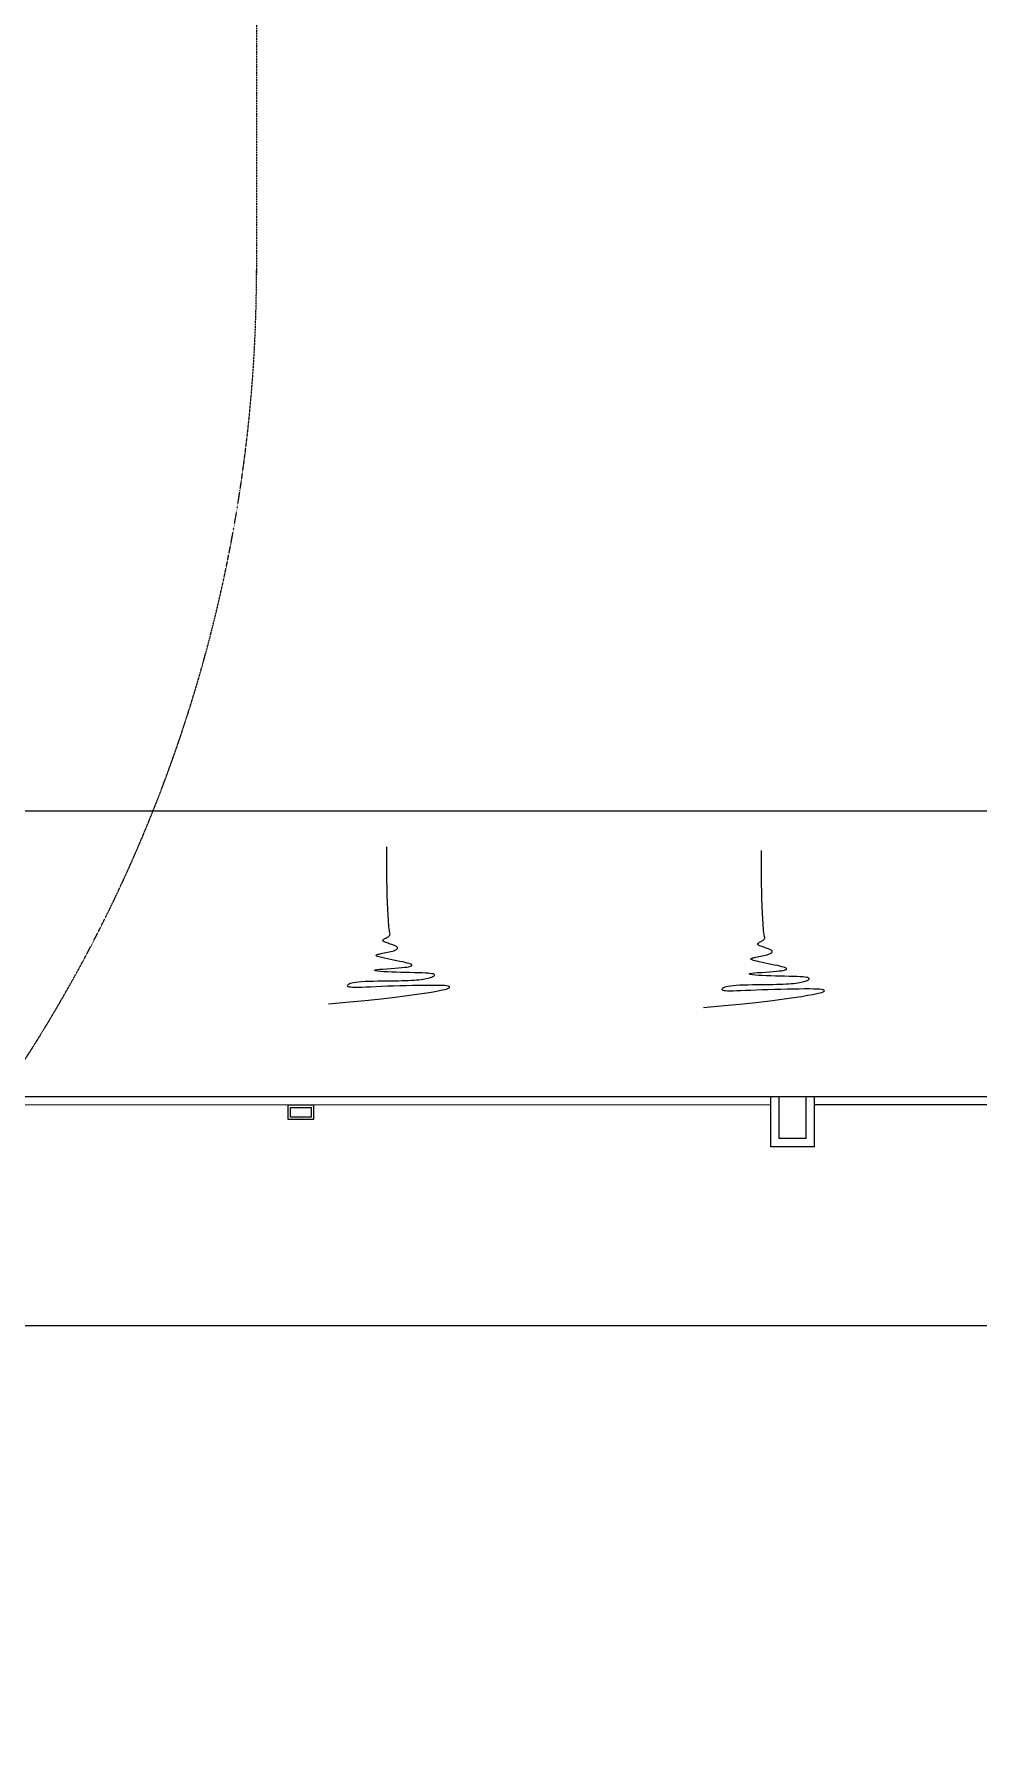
# Model space of a CAD drawing. Header units: inches. Extents: x 2621776591 to 2623670951, y 363331607 to 364354604.
# Drawn here: x 2622957956 to 2623003189, y 363498070 to 363579367 of the extents above; entities that cross this region are included whole.
import ezdxf

# ---------------------------------------------------------------- set-up
doc = ezdxf.new("R2010")
doc.units = ezdxf.units.IN
doc.header["$MEASUREMENT"] = 0
doc.linetypes.add('BORDERX2', pattern=[3.5, 1, -0.5, 1, -0.5, 0, -0.5])
for name, color, linetype in [('BREAKWATER', 2, 'Continuous'), ('ISLAND', 7, 'Continuous'), ('PLAN', 2, 'Continuous')]:
    doc.layers.add(name, color=color, linetype=linetype)
doc.layers.add('CRANE', color=7, linetype='Continuous', true_color=0x7f3f7f)

msp = doc.modelspace()

# ---------------------------------------------------------------- linework, layer by layer
at = {"layer": 'BREAKWATER'}
for p in [(2623189751.2, 363542132.3), (2623038457.9, 363542132.3)]:
    msp.add_line(p, (2622921688.5, 363542132.3), dxfattribs=at)
for points in [[(2622972075.8, 363532909.7), (2622973091.9, 363533000), (2622973977.2, 363533086.1), (2622974741.4, 363533167.6), (2622975394.3, 363533243.9), (2622975945.5, 363533314.6), (2622976404.8, 363533379.2), (2622976782.1, 363533437.2), (2622977086.9, 363533488.2), (2622977328.7, 363533531.8), (2622977515, 363533568.8), (2622977653.1, 363533600.1), (2622977750.3, 363533626.4), (2622977813.6, 363533648.8), (2622977850.4, 363533668.1), (2622977867.9, 363533685.2), (2622977873.2, 363533700.9), (2622977871.7, 363533716.1), (2622977860.9, 363533730.6), (2622977836.3, 363533744.1), (2622977793.7, 363533756.4), (2622977728.4, 363533767.4), (2622977636.2, 363533776.6), (2622977512.7, 363533783.8), (2622977353.3, 363533788.9), (2622977155.6, 363533791.6), (2622976924, 363533792.1), (2622976665, 363533790.4), (2622976384.7, 363533786.7), (2622976089.7, 363533781.2), (2622975786.3, 363533774.1), (2622975480.7, 363533765.6), (2622975179.4, 363533755.7), (2622974888, 363533744.8), (2622974609.6, 363533733.3), (2622974346.7, 363533722), (2622974101.7, 363533711.5), (2622973877.1, 363533702.4), (2622973675.3, 363533695.4), (2622973498.7, 363533691.2), (2622973349.8, 363533690.3), (2622973230.2, 363533693.2), (2622973137.7, 363533699.9), (2622973069.4, 363533709.8), (2622973022.3, 363533722.7), (2622972993.6, 363533738.3), (2622972980.2, 363533756.2), (2622972979.2, 363533776), (2622972987.6, 363533797.3), (2622973003.4, 363533819.9), (2622973028.1, 363533843.2), (2622973064.1, 363533866.5), (2622973113.9, 363533889.4), (2622973179.9, 363533911.3), (2622973264.5, 363533931.5), (2622973370.1, 363533949.6), (2622973499.2, 363533964.9), (2622973653.1, 363533977.1), (2622973828.1, 363533986.4), (2622974019.5, 363533993.4), (2622974222.6, 363533998.3), (2622974432.6, 363534001.9), (2622974644.7, 363534004.3), (2622974854.2, 363534006.3), (2622975056.3, 363534008.1), (2622975247.1, 363534010.2), (2622975426.4, 363534012.9), (2622975594.5, 363534016.2), (2622975752.1, 363534020.5), (2622975899.5, 363534025.9), (2622976037.4, 363534032.6), (2622976166.1, 363534040.8), (2622976286.3, 363534050.6), (2622976398.3, 363534062.2), (2622976502.3, 363534075.4), (2622976598.3, 363534089.7), (2622976686.2, 363534105), (2622976766.2, 363534121), (2622976838.3, 363534137.2), (2622976902.5, 363534153.5), (2622976958.7, 363534169.5), (2622977007.2, 363534184.9), (2622977048.1, 363534199.8), (2622977081.8, 363534214.3), (2622977108.5, 363534228.4), (2622977128.7, 363534242.3), (2622977142.6, 363534256.1), (2622977150.5, 363534269.7), (2622977152.7, 363534283.4), (2622977149.1, 363534297), (2622977137, 363534310.6), (2622977113.5, 363534323.9), (2622977075.4, 363534336.6), (2622977019.8, 363534348.5), (2622976943.4, 363534359.5), (2622976843.3, 363534369.2), (2622976716.5, 363534377.6), (2622976561.2, 363534384.5), (2622976381.4, 363534390.2), (2622976182.8, 363534395.2), (2622975970.6, 363534399.9), (2622975750.5, 363534404.7), (2622975527.8, 363534410.1), (2622975307.9, 363534416.6), (2622975096.5, 363534424.5), (2622974898.8, 363534434.1), (2622974719.8, 363534445.4), (2622974564.3, 363534458), (2622974437.1, 363534471.7), (2622974343.1, 363534486.1), (2622974287.1, 363534501.1), (2622974274, 363534516.2), (2622974308.6, 363534531.2), (2622974393.2, 363534545.9), (2622974519.9, 363534560.2), (2622974678.3, 363534574.3), (2622974858.1, 363534588.1), (2622975048.7, 363534601.7), (2622975239.9, 363534615.1), (2622975421.3, 363534628.4), (2622975582.3, 363534641.6), (2622975715, 363534654.7), (2622975820.2, 363534667.7), (2622975901.2, 363534680.8), (2622975961.2, 363534693.8), (2622976003.4, 363534706.8), (2622976031.1, 363534719.8), (2622976047.5, 363534732.8), (2622976055.8, 363534745.8), (2622976058.3, 363534759), (2622976053.6, 363534772.6), (2622976039.4, 363534787), (2622976013.4, 363534802.5), (2622975973.1, 363534819.6), (2622975916.3, 363534838.7), (2622975840.7, 363534860), (2622975743.9, 363534884), (2622975624.9, 363534910.9), (2622975488.4, 363534940), (2622975340.4, 363534970.6), (2622975186.9, 363535001.9), (2622975033.9, 363535033.2), (2622974887.3, 363535063.7), (2622974753.3, 363535092.5), (2622974637.7, 363535119), (2622974545.1, 363535142.5), (2622974474.4, 363535163.1), (2622974422.8, 363535181.1), (2622974387.8, 363535196.8), (2622974366.7, 363535210.6), (2622974356.9, 363535222.6), (2622974355.6, 363535233.2), (2622974360.3, 363535242.6), (2622974369, 363535251.2), (2622974381.8, 363535259.3), (2622974399.7, 363535267.2), (2622974423.6, 363535275.2), (2622974454.4, 363535283.8), (2622974492.9, 363535293.1), (2622974540, 363535303.5), (2622974596.7, 363535315.4), (2622974663.2, 363535329), (2622974737.4, 363535344.1), (2622974816.7, 363535360.5), (2622974898.2, 363535377.9), (2622974979.3, 363535396.2), (2622975057.3, 363535414.9), (2622975129.5, 363535433.9), (2622975193.2, 363535452.9), (2622975246.2, 363535471.8), (2622975288.9, 363535490.3), (2622975322.1, 363535508.6), (2622975346.5, 363535526.5), (2622975363.2, 363535544.1), (2622975372.9, 363535561.3), (2622975376.4, 363535578), (2622975374.7, 363535594.3), (2622975368.4, 363535610.1), (2622975357.4, 363535625.5), (2622975341.7, 363535640.8), (2622975321.1, 363535655.9), (2622975295.3, 363535671.2), (2622975264.3, 363535686.6), (2622975227.8, 363535702.4), (2622975185.8, 363535718.7), (2622975138.2, 363535735.6), (2622975086.6, 363535752.9), (2622975032.6, 363535770.4), (2622974977.8, 363535788.1), (2622974924, 363535805.6), (2622974872.9, 363535822.9), (2622974826.1, 363535839.7), (2622974785.3, 363535855.8), (2622974751.8, 363535871.1), (2622974725.5, 363535885.7), (2622974705.6, 363535899.5), (2622974691.6, 363535912.7), (2622974682.9, 363535925.3), (2622974678.9, 363535937.5), (2622974679, 363535949.2), (2622974682.6, 363535960.5), (2622974689.2, 363535971.5), (2622974698.7, 363535982.5), (2622974711.3, 363535993.6), (2622974727, 363536005.1), (2622974746, 363536017.2), (2622974768.3, 363536030.2), (2622974794, 363536044.2), (2622974823.2, 363536059.6), (2622974855.6, 363536076.6), (2622974889.6, 363536095.3), (2622974923.2, 363536116.2), (2622974954.5, 363536139.5), (2622974981.4, 363536165.4), (2622975002.1, 363536194.3), (2622975014.4, 363536226.4), (2622975016.5, 363536261.9), (2622975007.2, 363536308.6), (2622974988.7, 363536402.9), (2622974964.1, 363536588.8), (2622974936.6, 363536910.2), (2622974909.1, 363537411.1), (2622974884.9, 363538135.4), (2622974866.9, 363539126.9), (2622974858.3, 363540429.7)], [(2622990027.1, 363532735.5), (2622991043.2, 363532825.8), (2622991928.5, 363532911.9), (2622992692.7, 363532993.4), (2622993345.5, 363533069.7), (2622993896.8, 363533140.4), (2622994356.1, 363533205), (2622994733.4, 363533263), (2622995038.2, 363533314), (2622995280, 363533357.6), (2622995466.3, 363533394.6), (2622995604.4, 363533425.9), (2622995701.6, 363533452.2), (2622995764.9, 363533474.6), (2622995801.7, 363533493.9), (2622995819.2, 363533511), (2622995824.5, 363533526.7), (2622995823, 363533541.9), (2622995812.2, 363533556.4), (2622995787.6, 363533569.9), (2622995744.9, 363533582.2), (2622995679.7, 363533593.2), (2622995587.5, 363533602.4), (2622995464, 363533609.6), (2622995304.6, 363533614.7), (2622995106.9, 363533617.4), (2622994875.3, 363533617.9), (2622994616.2, 363533616.2), (2622994336, 363533612.5), (2622994041, 363533607), (2622993737.5, 363533599.9), (2622993432, 363533591.4), (2622993130.6, 363533581.5), (2622992839.2, 363533570.6), (2622992560.9, 363533559.1), (2622992298, 363533547.8), (2622992053, 363533537.3), (2622991828.4, 363533528.2), (2622991626.6, 363533521.2), (2622991450, 363533517), (2622991301.1, 363533516.1), (2622991181.5, 363533519), (2622991089, 363533525.7), (2622991020.7, 363533535.6), (2622990973.6, 363533548.5), (2622990944.9, 363533564.1), (2622990931.5, 363533582), (2622990930.5, 363533601.8), (2622990938.9, 363533623.1), (2622990954.7, 363533645.7), (2622990979.4, 363533669), (2622991015.4, 363533692.3), (2622991065.2, 363533715.2), (2622991131.1, 363533737.1), (2622991215.7, 363533757.3), (2622991321.4, 363533775.4), (2622991450.5, 363533790.7), (2622991604.4, 363533802.9), (2622991779.4, 363533812.2), (2622991970.8, 363533819.2), (2622992173.9, 363533824.1), (2622992383.8, 363533827.7), (2622992596, 363533830.1), (2622992805.4, 363533832.1), (2622993007.6, 363533833.9), (2622993198.4, 363533836), (2622993377.7, 363533838.7), (2622993545.8, 363533842), (2622993703.4, 363533846.3), (2622993850.8, 363533851.7), (2622993988.6, 363533858.4), (2622994117.4, 363533866.6), (2622994237.6, 363533876.4), (2622994349.6, 363533888), (2622994453.6, 363533901.2), (2622994549.6, 363533915.5), (2622994637.5, 363533930.8), (2622994717.5, 363533946.8), (2622994789.6, 363533963), (2622994853.7, 363533979.3), (2622994910, 363533995.3), (2622994958.5, 363534010.7), (2622994999.4, 363534025.6), (2622995033, 363534040.1), (2622995059.8, 363534054.2), (2622995080, 363534068.1), (2622995093.8, 363534081.9), (2622995101.7, 363534095.5), (2622995104, 363534109.2), (2622995100.3, 363534122.8), (2622995088.3, 363534136.4), (2622995064.8, 363534149.7), (2622995026.7, 363534162.4), (2622994971, 363534174.3), (2622994894.7, 363534185.3), (2622994794.6, 363534195), (2622994667.8, 363534203.4), (2622994512.4, 363534210.3), (2622994332.7, 363534216), (2622994134.1, 363534221), (2622993921.9, 363534225.7), (2622993701.7, 363534230.5), (2622993479, 363534235.9), (2622993259.2, 363534242.4), (2622993047.8, 363534250.3), (2622992850.1, 363534259.9), (2622992671.1, 363534271.2), (2622992515.6, 363534283.8), (2622992388.4, 363534297.5), (2622992294.4, 363534311.9), (2622992238.4, 363534326.9), (2622992225.3, 363534342), (2622992259.9, 363534357), (2622992344.5, 363534371.7), (2622992471.2, 363534386), (2622992629.6, 363534400.1), (2622992809.3, 363534413.9), (2622993000, 363534427.5), (2622993191.2, 363534440.9), (2622993372.6, 363534454.2), (2622993533.6, 363534467.4), (2622993666.3, 363534480.5), (2622993771.5, 363534493.5), (2622993852.5, 363534506.6), (2622993912.5, 363534519.6), (2622993954.7, 363534532.6), (2622993982.4, 363534545.6), (2622993998.8, 363534558.6), (2622994007.1, 363534571.6), (2622994009.6, 363534584.8), (2622994004.9, 363534598.4), (2622993990.7, 363534612.8), (2622993964.6, 363534628.3), (2622993924.4, 363534645.4), (2622993867.6, 363534664.5), (2622993792, 363534685.8), (2622993695.1, 363534709.8), (2622993576.2, 363534736.7), (2622993439.7, 363534765.8), (2622993291.7, 363534796.4), (2622993138.2, 363534827.7), (2622992985.2, 363534859), (2622992838.6, 363534889.5), (2622992704.5, 363534918.3), (2622992588.9, 363534944.8), (2622992496.4, 363534968.3), (2622992425.6, 363534988.9), (2622992374.1, 363535006.9), (2622992339.1, 363535022.6), (2622992318, 363535036.4), (2622992308.1, 363535048.4), (2622992306.9, 363535059), (2622992311.6, 363535068.4), (2622992320.2, 363535077), (2622992333.1, 363535085.1), (2622992351, 363535093), (2622992374.9, 363535101), (2622992405.7, 363535109.6), (2622992444.2, 363535118.9), (2622992491.3, 363535129.3), (2622992548, 363535141.2), (2622992614.5, 363535154.8), (2622992688.7, 363535169.9), (2622992767.9, 363535186.3), (2622992849.5, 363535203.7), (2622992930.6, 363535222), (2622993008.6, 363535240.7), (2622993080.8, 363535259.7), (2622993144.4, 363535278.7), (2622993197.5, 363535297.6), (2622993240.2, 363535316.1), (2622993273.3, 363535334.4), (2622993297.8, 363535352.3), (2622993314.5, 363535369.9), (2622993324.2, 363535387.1), (2622993327.7, 363535403.8), (2622993326, 363535420.1), (2622993319.6, 363535435.9), (2622993308.7, 363535451.3), (2622993293, 363535466.6), (2622993272.4, 363535481.7), (2622993246.6, 363535497), (2622993215.6, 363535512.4), (2622993179.1, 363535528.2), (2622993137.1, 363535544.5), (2622993089.5, 363535561.4), (2622993037.9, 363535578.7), (2622992983.9, 363535596.2), (2622992929.1, 363535613.9), (2622992875.3, 363535631.4), (2622992824.2, 363535648.7), (2622992777.4, 363535665.5), (2622992736.6, 363535681.6), (2622992703.1, 363535696.9), (2622992676.7, 363535711.5), (2622992656.9, 363535725.3), (2622992642.9, 363535738.5), (2622992634.2, 363535751.1), (2622992630.2, 363535763.3), (2622992630.3, 363535775), (2622992633.9, 363535786.3), (2622992640.4, 363535797.3), (2622992650, 363535808.3), (2622992662.6, 363535819.4), (2622992678.3, 363535830.9), (2622992697.3, 363535843), (2622992719.6, 363535856), (2622992745.3, 363535870), (2622992774.4, 363535885.4), (2622992806.8, 363535902.4), (2622992840.9, 363535921.1), (2622992874.5, 363535942), (2622992905.8, 363535965.3), (2622992932.7, 363535991.2), (2622992953.4, 363536020.1), (2622992965.7, 363536052.2), (2622992967.8, 363536087.7), (2622992958.5, 363536134.4), (2622992940, 363536228.7), (2622992915.4, 363536414.6), (2622992887.9, 363536736), (2622992860.4, 363537236.9), (2622992836.2, 363537961.2), (2622992818.2, 363538952.7), (2622992809.6, 363540255.5)]]:
    msp.add_lwpolyline(points, dxfattribs=at)
at = {"layer": 'CRANE', "linetype": 'BORDERX2'}
msp.add_line((2622968620.8, 364111009, 0), (2622968620.8, 363567818.9, 0), dxfattribs=at)
msp.add_arc((2622898620.7, 363568069.6, 0), 70000, 180, 0, dxfattribs=at)
at = {"layer": 'ISLAND'}
for p, q in [((2622970130.9, 363528060), (2622971349.2, 363528060)), ((2622970130.9, 363527363.8), (2622970130.9, 363528060)), ((2622971349.2, 363527363.8), (2622970130.9, 363527363.8)), ((2622970246.9, 363527479.9), (2622970246.9, 363527944)), ((2622970246.9, 363527944), (2622971233.1, 363527944)), ((2622971233.1, 363527479.9), (2622970246.9, 363527479.9)), ((2622971233.1, 363527944), (2622971233.1, 363527479.9)), ((2622971349.2, 363528060), (2622971349.2, 363527363.8))]:
    msp.add_line(p, q, dxfattribs=at)
at = {"layer": 'PLAN', "linetype": 'ByBlock'}
for p, q in [((2623043071.6, 363528454.8), (2622940314.7, 363528454.8)), ((2622993259.3, 363526054.8), (2622993259.3, 363528454.8)), ((2622993659.3, 363526454.8), (2622993659.3, 363528454.8)), ((2622994959.3, 363526454.8), (2622994959.3, 363528454.8)), ((2622995359.3, 363526054.8), (2622995359.3, 363528454.8)), ((2622993259.3, 363528062), (2622940714.7, 363528057.4)), ((2623043071.6, 363528066.3), (2622995359.3, 363528062.1)), ((2622995359.3, 363526054.8), (2622993259.3, 363526054.8)), ((2622994959.3, 363526454.8), (2622993659.3, 363526454.8)), ((2622940314.7, 363517502.6), (2623182789.8, 363517502.6))]:
    msp.add_line(p, q, dxfattribs=at)

doc.saveas('drawing.dxf')
